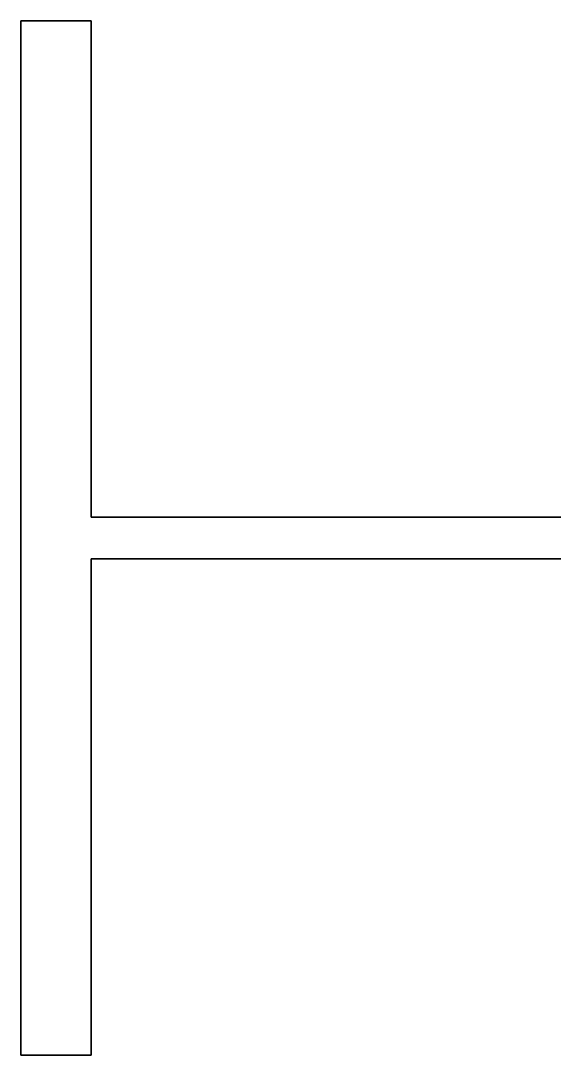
# Model space of a CAD drawing. Header units: millimetres. Extents: x -125 to 1811, y -680 to 320.
# Drawn here: x -125 to 4, y -125 to 125 of the extents above; entities that cross this region are included whole.
import ezdxf

# ---------------------------------------------------------------- set-up
doc = ezdxf.new("R2010")
doc.units = ezdxf.units.MM
doc.header["$MEASUREMENT"] = 0

msp = doc.modelspace()

# ---------------------------------------------------------------- linework, layer by layer
for p, q in [((-125, 125), (-108, 125)), ((-125, -125), (-125, 125)), ((-125, 125, 1000), (-108, 125, 1000)), ((-125, -125, 1000), (-125, 125, 1000)), ((-108, 125, 1000), (-125, 125, 1000)), ((-125, 125), (-108, 125)), ((-125, 125, 1000), (-125, 125)), ((-125, 125), (-125, 125, 1000)), ((-125, 125, 1000), (-125, -125, 1000)), ((-125, -125), (-125, 125)), ((-108, 125), (-108, 5)), ((-108, 125, 1000), (-108, 5, 1000)), ((-108, 125), (-108, 125, 1000)), ((-108, 5, 1000), (-108, 125, 1000)), ((-108, 125), (-108, 5)), ((-108, 125, 1000), (-108, 125)), ((-108, 5), (108, 5)), ((-108, 5, 1000), (108, 5, 1000)), ((108, 5, 1000), (-108, 5, 1000)), ((-108, 5), (108, 5)), ((-108, 5, 1000), (-108, 5)), ((-108, 5), (-108, 5, 1000)), ((-108, -5), (-108, -125)), ((108, -5), (-108, -5)), ((-108, -5, 1000), (-108, -125, 1000)), ((108, -5, 1000), (-108, -5, 1000)), ((-108, -125, 1000), (-108, -5, 1000)), ((-108, -5), (-108, -125)), ((-108, -5, 1000), (-108, -5)), ((-108, -5), (-108, -5, 1000)), ((-108, -5, 1000), (108, -5, 1000)), ((108, -5), (-108, -5)), ((-108, -125), (-125, -125)), ((-108, -125, 1000), (-125, -125, 1000)), ((-125, -125, 1000), (-125, -125)), ((-125, -125), (-125, -125, 1000)), ((-125, -125, 1000), (-108, -125, 1000)), ((-108, -125), (-125, -125)), ((-108, -125, 1000), (-108, -125)), ((-108, -125), (-108, -125, 1000))]:
    msp.add_line(p, q)

doc.saveas('drawing.dxf')
